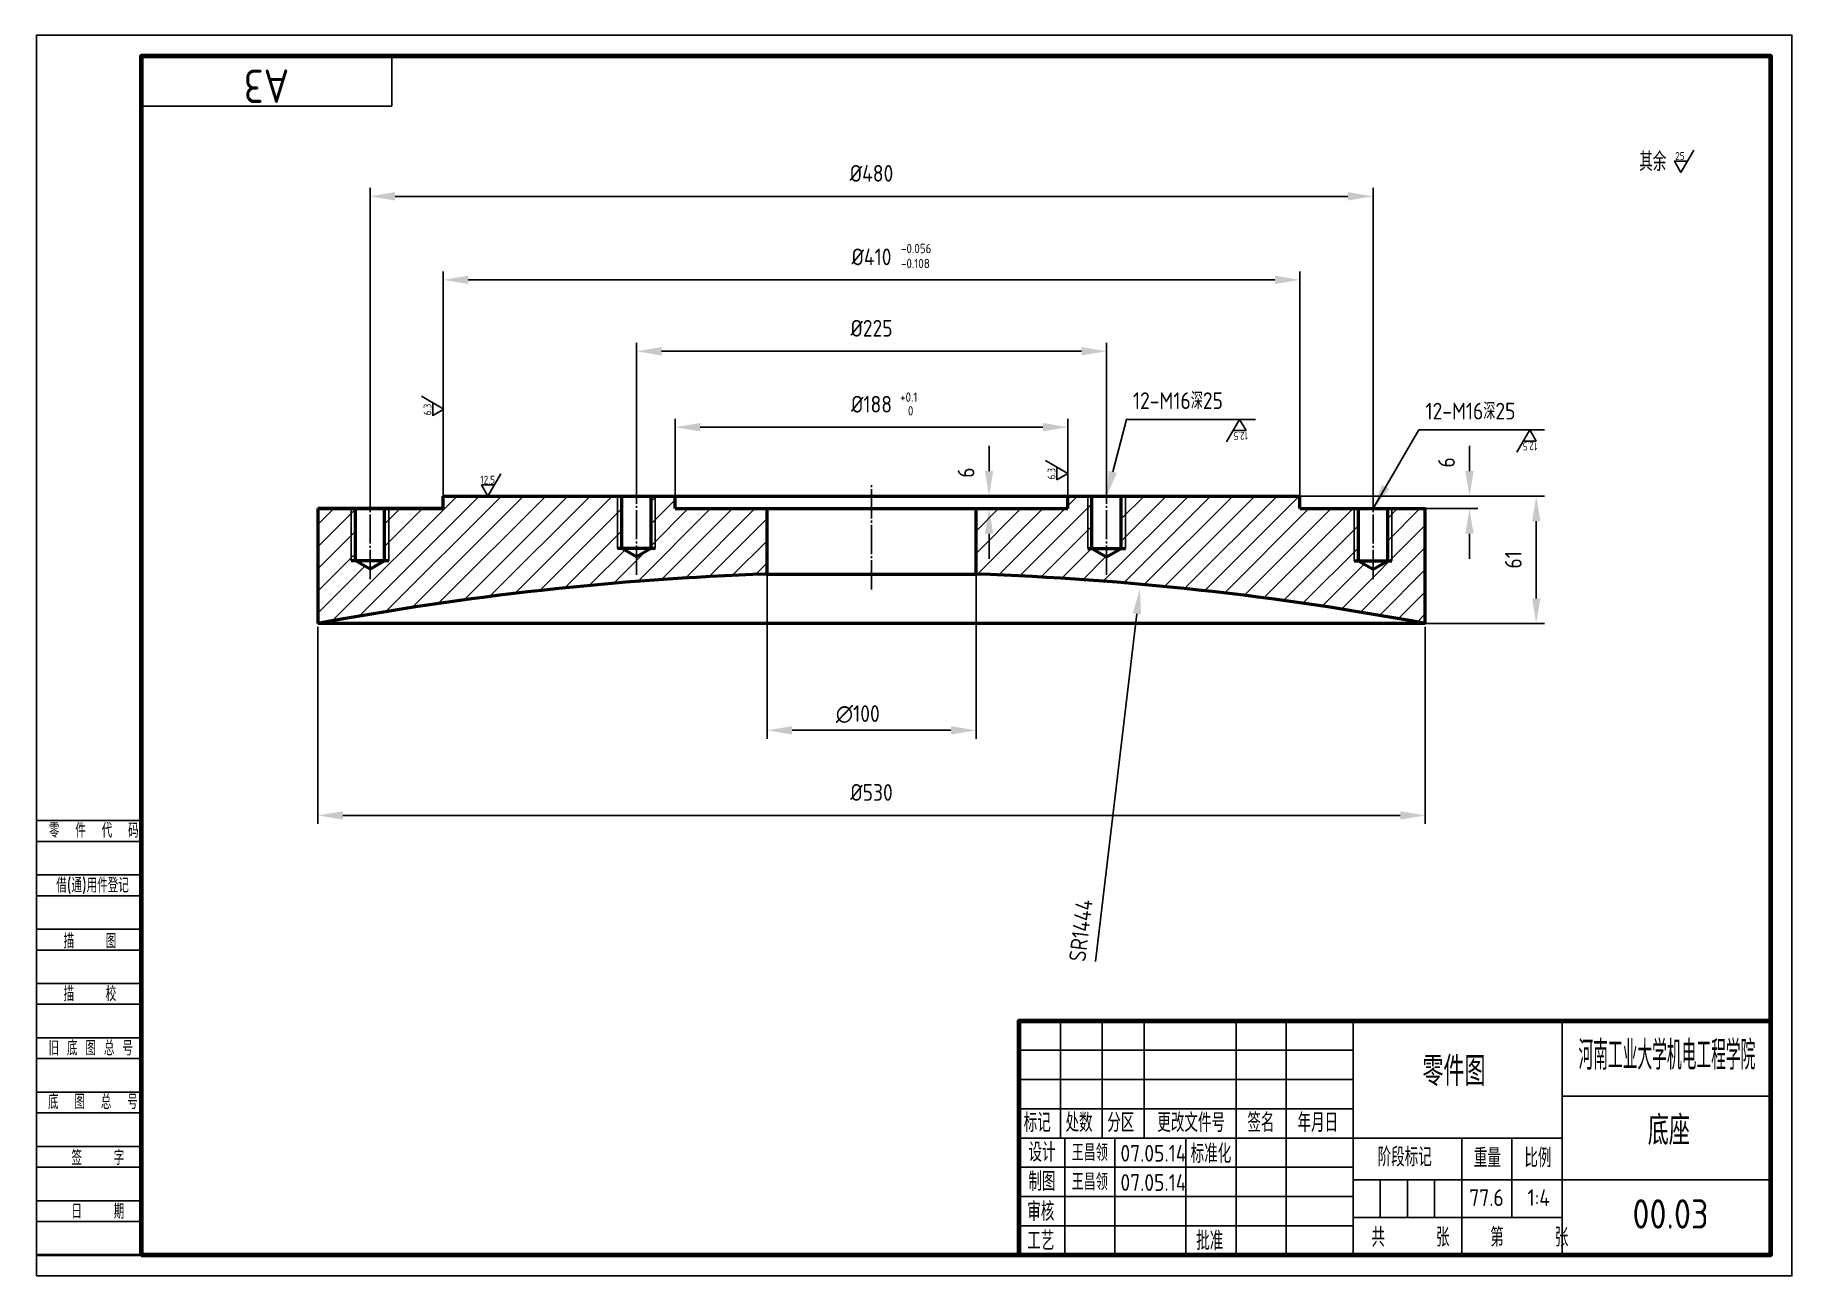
# Model space of a CAD drawing. Extents: x -1 to 840, y 0 to 594.
import ezdxf
from ezdxf.enums import TextEntityAlignment as Align

# ---------------------------------------------------------------- set-up
doc = ezdxf.new("R2010")
doc.units = 0
doc.header["$PDMODE"] = 3
doc.linetypes.add('C2', pattern=[17, 14, -1, 1, -1])
doc.layers.get('0').update_dxf_attribs({"linetype": 'CONTINUOUS', "lineweight": 50})
doc.layers.get('DEFPOINTS').update_dxf_attribs({"linetype": 'CONTINUOUS'})
for name, color, linetype in [('CENTER', 4, 'C2'), ('DIM', 3, 'CONTINUOUS'), ('PMX', 63, 'CONTINUOUS'), ('TXT', 6, 'CONTINUOUS'), ('W_标题栏_文字', 6, 'CONTINUOUS'), ('W_标题栏_线框', 7, 'CONTINUOUS'), ('图框_标题栏文字', 6, 'CONTINUOUS')]:
    doc.layers.add(name, color=color, linetype=linetype)
doc.layers.add('图框_外框线', color=7, linetype='CONTINUOUS', lineweight=70)
doc.styles.add('HZFSD', font='ROMANS', dxfattribs={"width": 0.6667, "bigfont": 'HZFSD'})
doc.styles.add('工程字', font='gbenor.shx', dxfattribs={"bigfont": 'gbcbig.shx'})
doc.dimstyles.get("Standard").update_dxf_attribs({"dimtxt": 0.18, "dimasz": 0.18, "dimexe": 0.18, "dimexo": 0.0625, "dimgap": 0.09, "dimtad": 0, "dimtih": 1, "dimtoh": 1, "dimdec": 4, "dimzin": 0, "dimdsep": 46, "dimtxsty": 'HZFSD', "dimcen": 0.09, "dimadec": 0, "dimazin": 0, "dimtfac": 1, "dimtdec": 4, "dimtofl": 0, "dimtmove": 2, "dimatfit": 3, "dimfxl": 0, "dimtolj": 1, "dimtzin": 0, "dimarcsym": 0})
pattern_1 = [(45, (-35.0014, -425.067), (-5.3033, 5.3033), [])]

msp = doc.modelspace()

# ---------------------------------------------------------------- hatches: boundary and pattern name
at = {"layer": 'PMX'}
h = msp.add_hatch(dxfattribs=at)
h.set_pattern_fill('ANSI31', color=256, scale=60, style=0)
h.set_pattern_definition(pattern_1)
h.paths.add_polyline_path([(280.07, 373.3), (194.57, 373.3), (194.57, 367.3), (166.57, 367.3), (166.57, 342.3), (159.57, 338.26), (152.57, 342.3), (152.57, 367.3), (134.57, 367.3), (134.57, 312.3, -0.0375), (349.57, 335.96), (349.57, 367.3), (305.57, 367.3), (305.57, 373.3), (294.07, 373.3), (294.07, 348.3), (287.07, 344.26), (280.07, 348.3)])
h = msp.add_hatch(dxfattribs=at)
h.set_pattern_fill('ANSI31', color=256, scale=60, style=0)
h.set_pattern_definition(pattern_1)
h.paths.add_polyline_path([(664.57, 312.3), (664.57, 367.3), (646.57, 367.3), (646.57, 342.3), (639.57, 338.26), (632.57, 342.3), (632.57, 367.3), (604.57, 367.3), (604.57, 373.3), (519.07, 373.3), (519.07, 348.3), (512.07, 344.26), (505.07, 348.3), (505.07, 373.3), (493.57, 373.3), (493.57, 367.3), (449.57, 367.3), (449.57, 335.96, -0.0375)])

# ---------------------------------------------------------------- linework, layer by layer
for p, q in [((194.57, 373.3), (604.57, 373.3)), ((194.57, 367.3), (194.57, 373.3)), ((280.07, 348.3), (280.07, 373.3)), ((294.07, 348.3), (294.07, 373.3)), ((305.57, 367.3), (305.57, 373.3)), ((493.57, 367.3), (493.57, 373.3)), ((505.07, 348.3), (505.07, 373.3)), ((519.07, 348.3), (519.07, 373.3)), ((604.57, 367.3), (604.57, 373.3)), ((134.57, 367.3), (194.57, 367.3)), ((194.57, 367.3), (134.57, 367.3)), ((134.57, 367.3), (134.57, 312.3)), ((152.57, 342.3), (152.57, 367.3)), ((166.57, 342.3), (166.57, 367.3)), ((305.57, 367.3), (493.57, 367.3)), ((349.57, 335.96), (349.57, 367.3)), ((449.57, 335.96), (449.57, 367.3)), ((604.57, 367.3), (664.57, 367.3)), ((632.57, 342.3), (632.57, 367.3)), ((646.57, 342.3), (646.57, 367.3)), ((664.57, 312.3), (664.57, 367.3)), ((296.07, 348.3), (278.07, 348.3)), ((287.07, 344.26), (280.07, 348.3)), ((294.07, 348.3), (287.07, 344.26)), ((503.07, 348.3), (521.07, 348.3)), ((505.07, 348.3), (512.07, 344.26)), ((512.07, 344.26), (519.07, 348.3)), ((168.57, 342.3), (150.57, 342.3)), ((159.57, 338.26), (152.57, 342.3)), ((166.57, 342.3), (159.57, 338.26)), ((630.57, 342.3), (648.57, 342.3)), ((632.57, 342.3), (639.57, 338.26)), ((639.57, 338.26), (646.57, 342.3)), ((349.57, 335.96), (449.57, 335.96)), ((664.57, 312.3), (134.57, 312.3))]:
    msp.add_line(p, q)
at = {"color": 3, "linetype": 'ByBlock', "lineweight": -3}
msp.add_line((506.71, 150.49), (526.57, 316.98), dxfattribs=at)
for start, end in [(91.98432, 100.57474), (79.42526, 88.01568)]:
    msp.add_arc((399.57, -1107.17), 1444, start, end)
at = {"color": 3, "linetype": 'ByBlock'}
msp.add_solid([(524.59, 317.21), (528.56, 316.74), (528, 328.89)], dxfattribs=at)
at = {"layer": 'CENTER'}
for p, q in [((287.07, 335.65), (287.07, 378.81)), ((399.57, 328.57), (399.57, 378.81)), ((512.07, 335.65), (512.07, 378.81)), ((159.57, 333.57), (159.57, 370.9)), ((639.57, 333.57), (639.57, 372.3))]:
    msp.add_line(p, q, dxfattribs=at)
at = {"layer": 'DEFPOINTS', "color": 0, "linetype": 'ByBlock'}
for p in [(272.68, 342.8), (528, 328.89), (664.57, 332.57)]:
    msp.add_point(p, dxfattribs=at)
at = {"layer": 'DIM', "color": 3}
for p, q in [((159.57, 367.3), (159.57, 520.82)), ((627.57, 516.82), (171.57, 516.82)), ((639.57, 367.3), (639.57, 520.82)), ((194.57, 373.3), (194.57, 480.83)), ((604.57, 373.3), (604.57, 480.83)), ((592.57, 476.83), (206.57, 476.83)), ((287.07, 373.3), (287.07, 446.66)), ((512.07, 373.3), (512.07, 446.66)), ((299.07, 442.66), (500.07, 442.66)), ((305.57, 367.3), (305.57, 410.3)), ((481.57, 406.3), (317.57, 406.3)), ((493.57, 367.3), (493.57, 410.3)), ((455.81, 385.3), (455.81, 397.3)), ((685.73, 385.3), (685.73, 397.3)), ((447.94, 373.3), (459.81, 373.3)), ((604.57, 373.3), (721.67, 373.3)), ((604.57, 373.3), (689.73, 373.3)), ((461.01, 367.3), (451.81, 367.3)), ((604.57, 367.3), (689.73, 367.3)), ((455.81, 355.3), (455.81, 343.3)), ((685.73, 355.3), (685.73, 343.3)), ((717.67, 361.3), (717.67, 324.3)), ((664.57, 312.3), (721.67, 312.3)), ((134.57, 310.67), (134.57, 216.44)), ((664.57, 310.67), (664.57, 216.44)), ((146.57, 220.44), (652.57, 220.44))]:
    msp.add_line(p, q, dxfattribs=at)
at = {"layer": 'DIM'}
for p, q in [((630, 122), (630, 10)), ((730, 122), (730, 10)), ((730, 66), (470, 66))]:
    msp.add_line(p, q, dxfattribs=at)
at = {"layer": 'DIM', "color": 3}
msp.add_lwpolyline([(515.07, 384.92), (521.53, 410.01), (583.34, 410.01)], dxfattribs=at)
for points in [[(171.57, 518.82), (171.57, 514.82), (159.57, 516.82)], [(627.57, 518.82), (627.57, 514.82), (639.57, 516.82)], [(206.57, 478.83), (206.57, 474.83), (194.57, 476.83)], [(592.57, 478.83), (592.57, 474.83), (604.57, 476.83)], [(299.07, 444.66), (299.07, 440.66), (287.07, 442.66)], [(500.07, 444.66), (500.07, 440.66), (512.07, 442.66)], [(317.57, 408.3), (317.57, 404.3), (305.57, 406.3)], [(481.57, 408.3), (481.57, 404.3), (493.57, 406.3)], [(453.81, 385.3), (457.81, 385.3), (455.81, 373.3)], [(517.01, 384.43), (512.07, 373.3), (513.13, 385.42)], [(683.73, 385.3), (687.73, 385.3), (685.73, 373.3)], [(715.67, 361.3), (719.67, 361.3), (717.67, 373.3)], [(453.81, 355.3), (457.81, 355.3), (455.81, 367.3)], [(683.73, 355.3), (687.73, 355.3), (685.73, 367.3)], [(715.67, 324.3), (719.67, 324.3), (717.67, 312.3)], [(146.57, 222.44), (146.57, 218.44), (134.57, 220.44)], [(652.57, 222.44), (652.57, 218.44), (664.57, 220.44)]]:
    msp.add_solid(points, dxfattribs=at)
at = {"layer": 'PMX', "color": 3}
for p, q in [((349.57, 335.96), (349.57, 257.18)), ((449.57, 335.96), (449.57, 257.18)), ((361.57, 261.18), (437.57, 261.18))]:
    msp.add_line(p, q, dxfattribs=at)
for points in [[(361.57, 263.18), (361.57, 259.18), (349.57, 261.18)], [(437.57, 263.18), (437.57, 259.18), (449.57, 261.18)]]:
    msp.add_solid(points, dxfattribs=at)
at = {"layer": 'TXT'}
for p, q in [((786.87, 528.25), (793.06, 538.97)), ((783.74, 533.61), (789.96, 533.61)), ((786.87, 528.25), (783.78, 533.61)), ((194.95, 414.91), (184.24, 421.1)), ((189.6, 411.78), (189.6, 418.01)), ((194.95, 414.91), (189.6, 411.82)), ((575.7, 410.01), (569.51, 399.29)), ((578.82, 404.65), (572.6, 404.65)), ((575.7, 410.01), (578.79, 404.65)), ((714.57, 405.01), (708.38, 394.29)), ((714.57, 405.01), (717.66, 399.65)), ((717.69, 399.65), (711.47, 399.65)), ((493.57, 384.2), (482.86, 390.38)), ((488.22, 381.07), (488.22, 387.29)), ((212.84, 378.66), (219.06, 378.66)), ((215.97, 373.3), (212.88, 378.66)), ((215.97, 373.3), (222.16, 384.02)), ((493.57, 384.2), (488.22, 381.11)), ((278.07, 348.3), (278.07, 373.3)), ((296.07, 348.3), (296.07, 373.3)), ((503.07, 348.3), (503.07, 373.3)), ((521.07, 348.3), (521.07, 373.3)), ((150.57, 342.3), (150.57, 367.3)), ((168.57, 342.3), (168.57, 367.3)), ((630.57, 342.3), (630.57, 367.3)), ((648.57, 342.3), (648.57, 367.3))]:
    msp.add_line(p, q, dxfattribs=at)
msp.add_lwpolyline([(0, 0), (840, 0), (840, 594), (0, 594)], close=True, dxfattribs=at)
at = {"layer": 'W_标题栏_文字'}
for p, q in [((0, 218), (50, 218)), ((0, 208), (50, 208)), ((0, 192), (50, 192)), ((0, 182), (50, 182)), ((0, 166), (50, 166)), ((0, 156), (50, 156)), ((0, 140), (50, 140)), ((0, 130), (50, 130)), ((0, 114), (50, 114)), ((0, 104), (50, 104)), ((0, 88), (50, 88)), ((0, 78), (50, 78)), ((0, 62), (50, 62)), ((0, 52), (50, 52)), ((0, 36), (50, 36)), ((0, 26), (50, 26))]:
    msp.add_line(p, q, dxfattribs=at)
msp.add_lwpolyline([(50, 560), (170, 560), (170, 584)], dxfattribs=at)
at = {"layer": 'W_标题栏_文字', "const_width": 1.4}
msp.add_lwpolyline([(0, 10), (50, 10)], dxfattribs=at)
at = {"layer": 'W_标题栏_线框', "color": 3}
for p, q in [((490, 122), (490, 66)), ((510, 66), (510, 122)), ((530, 122), (530, 66)), ((574, 66), (574, 122)), ((598, 122), (598, 66)), ((470, 108), (630, 108)), ((470, 94), (630, 94)), ((730, 86), (830, 86)), ((470, 80), (630, 80)), ((492, 10), (492, 66)), ((516, 66), (516, 10)), ((550, 10), (550, 66)), ((574, 66), (574, 10)), ((598, 10), (598, 66)), ((682, 66), (682, 10.55)), ((706, 66), (706, 28)), ((470, 52), (630, 52)), ((830, 46), (630, 46)), ((643, 46), (643, 28)), ((656, 46), (656, 28)), ((669, 46), (669, 28)), ((470, 38), (630, 38)), ((730, 28), (630, 28)), ((470, 24), (630, 24))]:
    msp.add_line(p, q, dxfattribs=at)
at = {"layer": '图框_外框线'}
msp.add_lwpolyline([(50, 10), (830, 10), (830, 584), (50, 584)], close=True, dxfattribs=at)
at = {"layer": '图框_外框线', "lineweight": 70}
msp.add_lwpolyline([(830, 122), (470, 122), (470, 10)], dxfattribs=at)

# ---------------------------------------------------------------- texts
at = {"layer": 'DIM', "color": 6, "char_height": 8, "attachment_point": 5, "style": '工程字'}
for s, insert in [('\\A1;%%c480', (399.57, 527.82)), ('\\A1;%%c410', (399.57, 487.83)), ('\\A1;%%c225', (399.57, 453.66)), ('\\A1;%%c188', (399.57, 417.3)), ('\\A1;%%c530', (399.57, 231.44))]:
    msp.add_mtext(s, dxfattribs=dict(at, insert=insert))
at = {"layer": 'DIM', "color": 6, "char_height": 8, "attachment_point": 5, "rotation": 90, "style": '工程字'}
for s, insert in [('\\A1;6', (674.73, 389.47)), ('\\A1;6', (444.81, 384.56)), ('\\A1;61', (706.67, 342.8))]:
    msp.add_mtext(s, dxfattribs=dict(at, insert=insert))
at = {"layer": 'PMX', "color": 6, "style": '工程字'}
msp.add_text('∅100', height=8, dxfattribs=at).set_placement((382.46, 265.18))
msp.add_text('SR1444', height=8, rotation=83.19624, dxfattribs=at).set_placement((501.91, 150.13))
at = {"layer": 'TXT', "style": '工程字'}
for s, height, p in [('其余', 9, (779.94, 528.94)), ('25', 3.75, (788.7, 534.25)), ('12.5', 3.75, (219.4, 379.3))]:
    msp.add_text(s, height=height, dxfattribs=at).set_placement(p, align=Align.RIGHT)
for s, height, p in [('-0.056', 4.5, (413.66, 489.6)), ('-0.108', 4.5, (413.66, 482.41)), ('+0.1', 4.5, (413.23, 418.46)), ('12-M16深25', 8, (524.65, 414.99)), ('0', 4.5, (416.97, 411.88)), ('12-M16深25', 8, (664.65, 409.99))]:
    msp.add_text(s, height=height, dxfattribs=at).set_placement(p)
for s, rotation, p in [('6.3', 90, (188.95, 417.52)), ('12.5', 180, (572.7, 404.01)), ('12.5', 180, (711.13, 399.01)), ('6.3', 90, (487.57, 386.77))]:
    msp.add_text(s, height=3.75, rotation=rotation, dxfattribs=at).set_placement(p, align=Align.RIGHT)
at = {"layer": 'W_标题栏_文字', "style": '工程字'}
for s, height, p in [('零  件  代  码', 7, (5.88, 209.73)), ('借(通)用件登记', 7, (9.42, 183.51)), ('旧 底 图 总 号', 7, (5.72, 105.51)), ('底  图  总  号', 7, (5.48, 79.83)), ('底座', 14, (771.05, 62.64)), ('00.03', 14, (763.7, 22.64))]:
    msp.add_text(s, height=height, dxfattribs=at).set_placement(p)
for s, p in [('描    图', (25.52, 160.64)), ('描    校', (25.52, 135.4)), ('  签    字', (25.52, 56.97)), ('  日    期', (25.52, 31.15))]:
    msp.add_text(s, height=7, dxfattribs=at).set_placement(p, align=Align.MIDDLE)
at = {"layer": 'W_标题栏_文字', "style": '工程字', "width": 0.7}
msp.add_text('河南工业大学机电工程学院', height=14, dxfattribs=at).set_placement((737.88, 98.64))
at = {"layer": 'W_标题栏_文字', "style": '工程字'}
for s, height, p in [('零件图', 14, (678.29, 90.95)), ('77.6', 8, (693.87, 33.46)), ('1:4', 8, (718.87, 33.46))]:
    msp.add_text(s, height=height, dxfattribs=at).set_placement(p, align=Align.CENTER)
at = {"layer": 'W_标题栏_线框', "insert": (110, 569.57), "char_height": 16, "width": 120, "attachment_point": 5, "rotation": 180, "style": '工程字'}
msp.add_mtext('{\\C3;A3}', dxfattribs=at)
at = {"layer": 'W_标题栏_线框', "char_height": 8, "width": 24, "attachment_point": 5, "style": '工程字'}
for insert in [(504, 59), (504, 45)]:
    msp.add_mtext('{\\C6;王昌领}', dxfattribs=dict(at, insert=insert))
at = {"layer": '图框_标题栏文字', "style": '工程字'}
for s, height, p in [('标记', 9, (472.4, 68.88)), ('处数', 9, (492.4, 68.88)), ('分区', 9, (512.4, 68.88)), ('更改文件号', 9, (536.33, 68.88)), ('签名', 9, (579.44, 68.88)), ('年月日', 9, (603.44, 68.88)), ('设计', 9, (474.67, 54.7)), ('07.05.14', 8, (518.67, 54.7)), ('标准化', 9, (552.28, 54)), ('阶段标记', 9, (641.78, 52.4)), ('重量', 9, (687.78, 52)), ('比例', 9, (712, 52)), ('制图', 9, (474.67, 40.7)), ('07.05.14', 8, (518.67, 40.7)), ('审核', 9, (474.09, 26.3)), ('工艺', 9, (474.09, 12.3)), ('批准', 9, (554.94, 12.3)), ('共     张    第     张', 9, (638.8, 14))]:
    msp.add_text(s, height=height, dxfattribs=at).set_placement(p)

# ---------------------------------------------------------------- leaders
at = {"layer": 'DIM', "color": 3}
msp.add_leader([(639.57, 367.3), (661.53, 405.01), (721.63, 405.01)], dimstyle='Standard', override={"dimscale": 4, "dimtxt": 3.5, "dimasz": 3, "dimexe": 1, "dimexo": 0, "dimgap": 1, "dimtad": 1, "dimtih": 0, "dimtoh": 0, "dimdec": 1, "dimzin": 8, "dimtxsty": '工程字', "dimcen": 0, "dimclrd": 3, "dimclre": 3, "dimclrt": 6, "dimtfac": 0.5143, "dimtdec": 1, "dimtix": 1, "dimtzin": 8}, dxfattribs=at)

doc.saveas('drawing.dxf')
